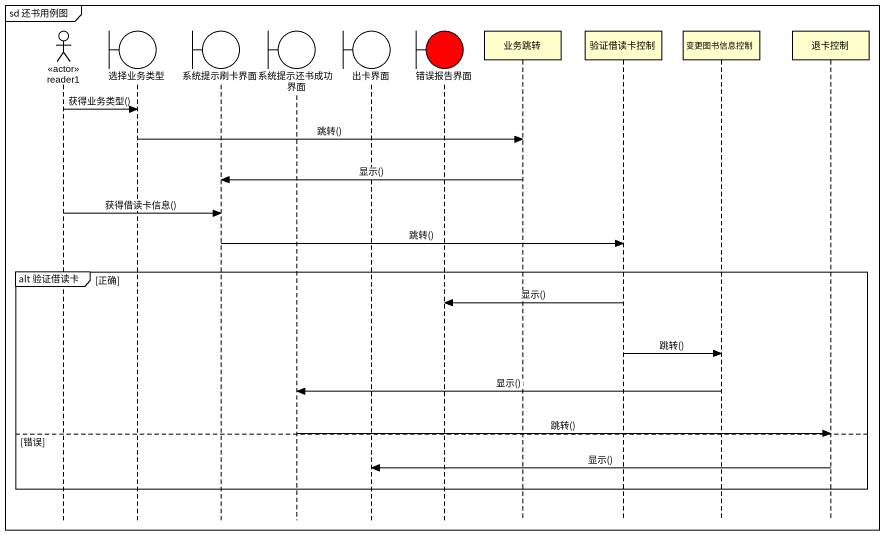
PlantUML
@startuml
mainframe sd 还书用例图
hide footbox
actor reader1 <<actor>>
boundary 选择业务类型
boundary 系统提示刷卡界面
boundary 系统提示还书成功界面
boundary 出卡界面
boundary 错误报告界面 #FF0000
participant 业务跳转
participant 验证借读卡控制
participant 变更图书信息控制
participant 退卡控制

reader1 -> 选择业务类型 : 获得业务类型()
选择业务类型 -> 业务跳转 : 跳转()
业务跳转 -> 系统提示刷卡界面 : 显示()
reader1 -> 系统提示刷卡界面 : 获得借读卡信息()
系统提示刷卡界面 -> 验证借读卡控制 : 跳转()
group alt 验证借读卡 [正确]
  验证借读卡控制 -> 错误报告界面 : 显示()
  验证借读卡控制 -> 变更图书信息控制 : 跳转()
  变更图书信息控制 -> 系统提示还书成功界面 : 显示()
  系统提示还书成功界面 -> 退卡控制 : 跳转()
else 错误
  退卡控制 -> 出卡界面 : 显示()
end
@enduml
